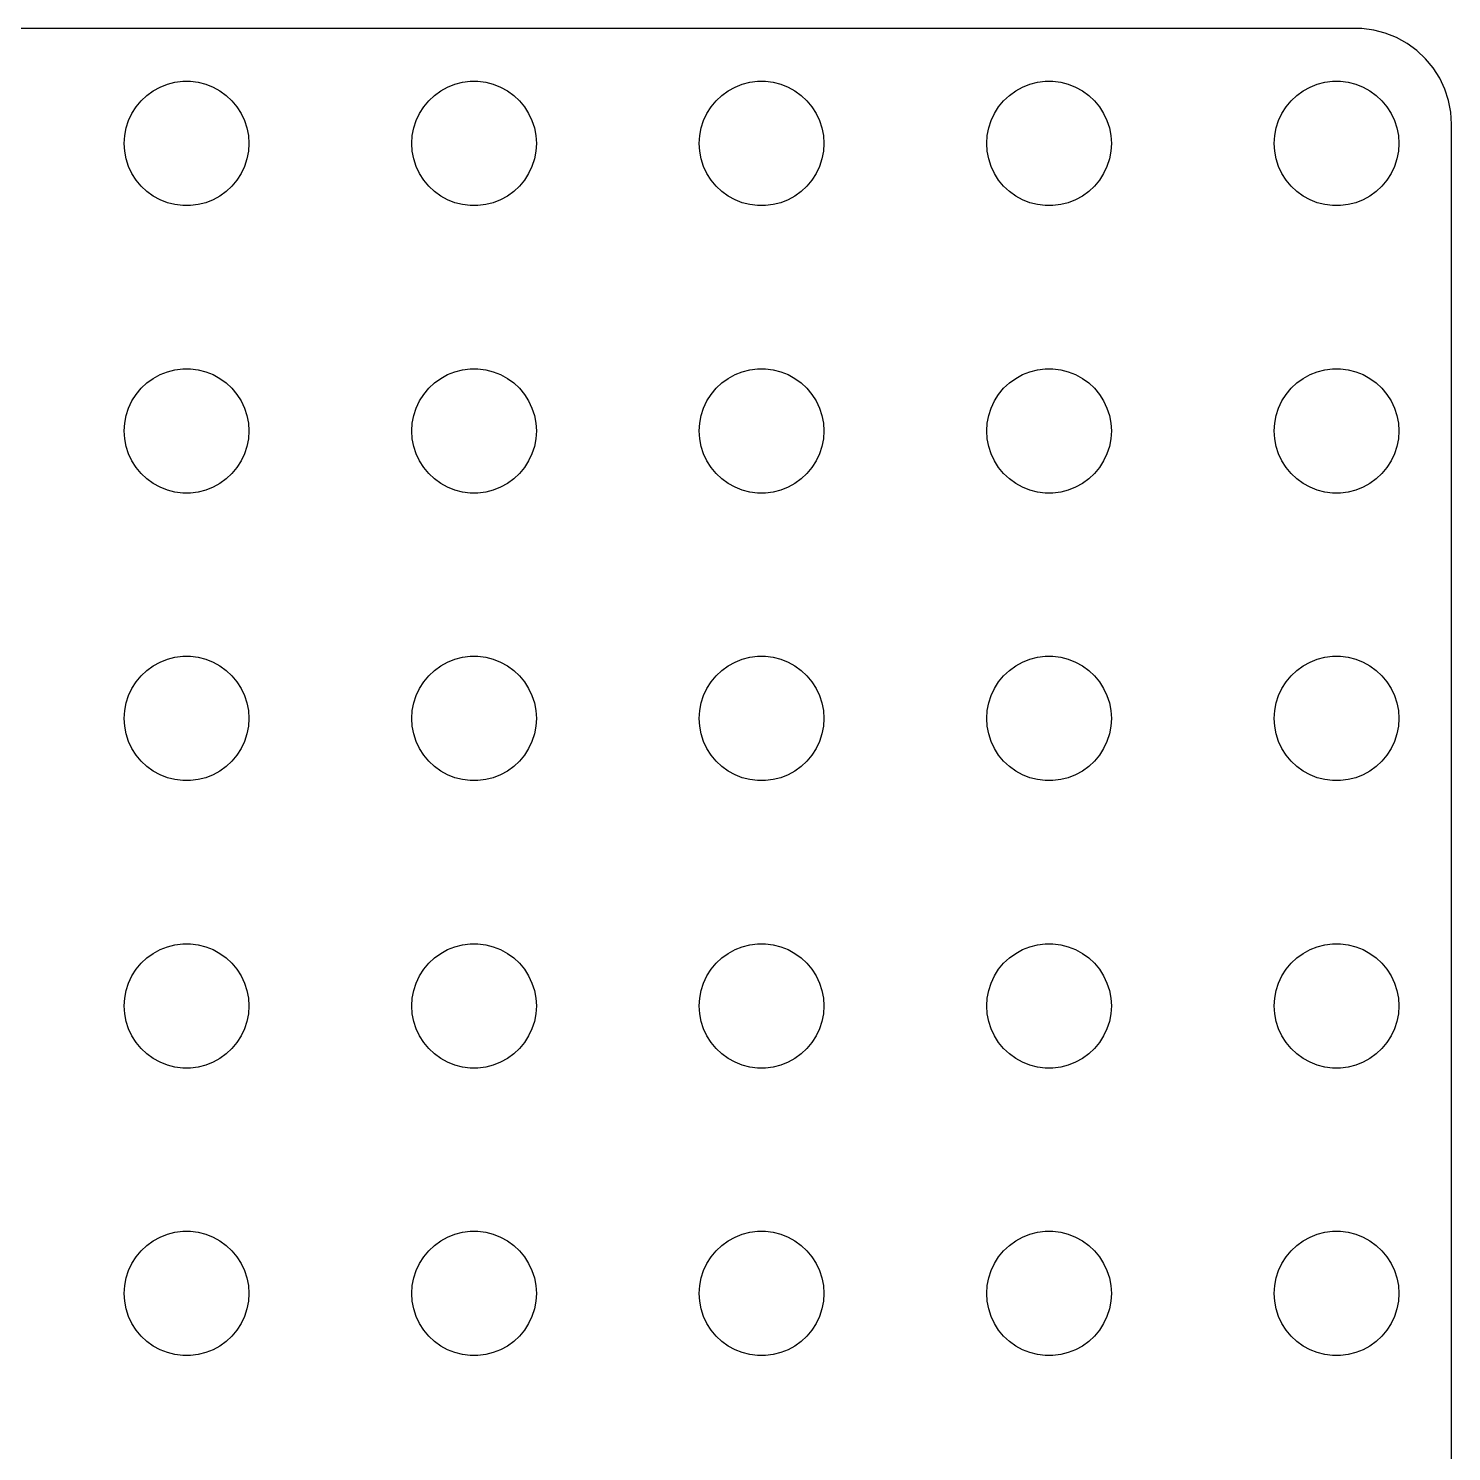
# Model space of a CAD drawing. Header units: metres. Extents: x 9 to 306, y 9 to 306.
# Drawn here: x 231.8 to 306, y 231.8 to 306 of the extents above; entities that cross this region are included whole.
import ezdxf

# ---------------------------------------------------------------- set-up
doc = ezdxf.new("R2010")
doc.units = ezdxf.units.M

msp = doc.modelspace()

# ---------------------------------------------------------------- linework, layer by layer
for p, q in [((301, 306), (14, 306)), ((301, 305.99), (301, 306)), ((301.314, 305.99), (301, 305.99)), ((301.937, 305.911), (301.314, 305.99)), ((302.545, 305.755), (301.937, 305.911)), ((303.129, 305.524), (302.545, 305.755)), ((303.679, 305.222), (303.129, 305.524)), ((304.187, 304.853), (303.679, 305.222)), ((304.645, 304.423), (304.187, 304.853)), ((305.045, 303.939), (304.645, 304.423)), ((305.382, 303.409), (305.045, 303.939)), ((238.259, 302.744), (238.616, 302.941)), ((238.616, 302.941), (238.996, 303.091)), ((238.996, 303.091), (239.391, 303.192)), ((239.391, 303.192), (239.796, 303.244)), ((239.796, 303.244), (240.204, 303.244)), ((240.204, 303.244), (240.609, 303.192)), ((240.609, 303.192), (241.004, 303.091)), ((241.004, 303.091), (241.384, 302.941)), ((241.384, 302.941), (241.741, 302.744)), ((253.259, 302.744), (253.616, 302.941)), ((253.616, 302.941), (253.996, 303.091)), ((253.996, 303.091), (254.391, 303.192)), ((254.391, 303.192), (254.796, 303.244)), ((254.796, 303.244), (255.204, 303.244)), ((255.204, 303.244), (255.609, 303.192)), ((255.609, 303.192), (256.004, 303.091)), ((256.004, 303.091), (256.384, 302.941)), ((256.384, 302.941), (256.741, 302.744)), ((268.259, 302.744), (268.616, 302.941)), ((268.616, 302.941), (268.996, 303.091)), ((268.996, 303.091), (269.391, 303.192)), ((269.391, 303.192), (269.796, 303.244)), ((269.796, 303.244), (270.204, 303.244)), ((270.204, 303.244), (270.609, 303.192)), ((270.609, 303.192), (271.004, 303.091)), ((271.004, 303.091), (271.384, 302.941)), ((271.384, 302.941), (271.741, 302.744)), ((283.259, 302.744), (283.616, 302.941)), ((283.616, 302.941), (283.996, 303.091)), ((283.996, 303.091), (284.391, 303.192)), ((284.391, 303.192), (284.796, 303.244)), ((284.796, 303.244), (285.204, 303.244)), ((285.204, 303.244), (285.609, 303.192)), ((285.609, 303.192), (286.004, 303.091)), ((286.004, 303.091), (286.384, 302.941)), ((286.384, 302.941), (286.741, 302.744)), ((298.259, 302.744), (298.616, 302.941)), ((298.616, 302.941), (298.996, 303.091)), ((298.996, 303.091), (299.391, 303.192)), ((299.391, 303.192), (299.796, 303.244)), ((299.796, 303.244), (300.204, 303.244)), ((300.204, 303.244), (300.609, 303.192)), ((300.609, 303.192), (301.004, 303.091)), ((301.004, 303.091), (301.384, 302.941)), ((301.384, 302.941), (301.741, 302.744)), ((305.649, 302.841), (305.382, 303.409)), ((237.371, 301.91), (237.631, 302.225)), ((237.631, 302.225), (237.928, 302.504)), ((237.928, 302.504), (238.259, 302.744)), ((241.741, 302.744), (242.072, 302.504)), ((242.072, 302.504), (242.369, 302.225)), ((242.369, 302.225), (242.629, 301.91)), ((252.371, 301.91), (252.631, 302.225)), ((252.631, 302.225), (252.928, 302.504)), ((252.928, 302.504), (253.259, 302.744)), ((256.741, 302.744), (257.072, 302.504)), ((257.072, 302.504), (257.369, 302.225)), ((257.369, 302.225), (257.629, 301.91)), ((267.371, 301.91), (267.631, 302.225)), ((267.631, 302.225), (267.928, 302.504)), ((267.928, 302.504), (268.259, 302.744)), ((271.741, 302.744), (272.072, 302.504)), ((272.072, 302.504), (272.369, 302.225)), ((272.369, 302.225), (272.629, 301.91)), ((282.371, 301.91), (282.631, 302.225)), ((282.631, 302.225), (282.928, 302.504)), ((282.928, 302.504), (283.259, 302.744)), ((286.741, 302.744), (287.072, 302.504)), ((287.072, 302.504), (287.369, 302.225)), ((287.369, 302.225), (287.629, 301.91)), ((297.371, 301.91), (297.631, 302.225)), ((297.631, 302.225), (297.928, 302.504)), ((297.928, 302.504), (298.259, 302.744)), ((301.741, 302.744), (302.072, 302.504)), ((302.072, 302.504), (302.369, 302.225)), ((302.369, 302.225), (302.629, 301.91)), ((305.843, 302.243), (305.649, 302.841)), ((305.961, 301.627), (305.843, 302.243)), ((236.978, 301.196), (237.152, 301.566)), ((237.152, 301.566), (237.371, 301.91)), ((242.629, 301.91), (242.848, 301.566)), ((242.848, 301.566), (243.022, 301.196)), ((251.978, 301.196), (252.152, 301.566)), ((252.152, 301.566), (252.371, 301.91)), ((257.629, 301.91), (257.848, 301.566)), ((257.848, 301.566), (258.022, 301.196)), ((266.978, 301.196), (267.152, 301.566)), ((267.152, 301.566), (267.371, 301.91)), ((272.629, 301.91), (272.848, 301.566)), ((272.848, 301.566), (273.022, 301.196)), ((281.978, 301.196), (282.152, 301.566)), ((282.152, 301.566), (282.371, 301.91)), ((287.629, 301.91), (287.848, 301.566)), ((287.848, 301.566), (288.022, 301.196)), ((296.978, 301.196), (297.152, 301.566)), ((297.152, 301.566), (297.371, 301.91)), ((302.629, 301.91), (302.848, 301.566)), ((302.848, 301.566), (303.022, 301.196)), ((306, 301), (305.961, 301.627)), ((236.776, 300.407), (236.852, 300.808)), ((236.852, 300.808), (236.978, 301.196)), ((243.022, 301.196), (243.148, 300.808)), ((243.148, 300.808), (243.224, 300.407)), ((251.776, 300.407), (251.852, 300.808)), ((251.852, 300.808), (251.978, 301.196)), ((258.022, 301.196), (258.148, 300.808)), ((258.148, 300.808), (258.224, 300.407)), ((266.776, 300.407), (266.852, 300.808)), ((266.852, 300.808), (266.978, 301.196)), ((273.022, 301.196), (273.148, 300.808)), ((273.148, 300.808), (273.224, 300.407)), ((281.776, 300.407), (281.852, 300.808)), ((281.852, 300.808), (281.978, 301.196)), ((288.022, 301.196), (288.148, 300.808)), ((288.148, 300.808), (288.224, 300.407)), ((296.776, 300.407), (296.852, 300.808)), ((296.852, 300.808), (296.978, 301.196)), ((303.022, 301.196), (303.148, 300.808)), ((303.148, 300.808), (303.224, 300.407)), ((306, 14), (306, 301)), ((236.75, 300), (236.776, 300.407)), ((236.776, 299.593), (236.75, 300)), ((243.224, 300.407), (243.25, 300)), ((243.25, 300), (243.224, 299.593)), ((251.75, 300), (251.776, 300.407)), ((251.776, 299.593), (251.75, 300)), ((258.224, 300.407), (258.25, 300)), ((258.25, 300), (258.224, 299.593)), ((266.75, 300), (266.776, 300.407)), ((266.776, 299.593), (266.75, 300)), ((273.224, 300.407), (273.25, 300)), ((273.25, 300), (273.224, 299.593)), ((281.75, 300), (281.776, 300.407)), ((281.776, 299.593), (281.75, 300)), ((288.224, 300.407), (288.25, 300)), ((288.25, 300), (288.224, 299.593)), ((296.75, 300), (296.776, 300.407)), ((296.776, 299.593), (296.75, 300)), ((303.224, 300.407), (303.25, 300)), ((303.25, 300), (303.224, 299.593)), ((236.852, 299.192), (236.776, 299.593)), ((243.224, 299.593), (243.148, 299.192)), ((251.852, 299.192), (251.776, 299.593)), ((258.224, 299.593), (258.148, 299.192)), ((266.852, 299.192), (266.776, 299.593)), ((273.224, 299.593), (273.148, 299.192)), ((281.852, 299.192), (281.776, 299.593)), ((288.224, 299.593), (288.148, 299.192)), ((296.852, 299.192), (296.776, 299.593)), ((303.224, 299.593), (303.148, 299.192)), ((236.978, 298.804), (236.852, 299.192)), ((237.152, 298.434), (236.978, 298.804)), ((243.022, 298.804), (242.848, 298.434)), ((243.148, 299.192), (243.022, 298.804)), ((251.978, 298.804), (251.852, 299.192)), ((252.152, 298.434), (251.978, 298.804)), ((258.022, 298.804), (257.848, 298.434)), ((258.148, 299.192), (258.022, 298.804)), ((266.978, 298.804), (266.852, 299.192)), ((267.152, 298.434), (266.978, 298.804)), ((273.022, 298.804), (272.848, 298.434)), ((273.148, 299.192), (273.022, 298.804)), ((281.978, 298.804), (281.852, 299.192)), ((282.152, 298.434), (281.978, 298.804)), ((288.022, 298.804), (287.848, 298.434)), ((288.148, 299.192), (288.022, 298.804)), ((296.978, 298.804), (296.852, 299.192)), ((297.152, 298.434), (296.978, 298.804)), ((303.022, 298.804), (302.848, 298.434)), ((303.148, 299.192), (303.022, 298.804)), ((237.371, 298.09), (237.152, 298.434)), ((237.631, 297.775), (237.371, 298.09)), ((237.928, 297.496), (237.631, 297.775)), ((242.369, 297.775), (242.072, 297.496)), ((242.629, 298.09), (242.369, 297.775)), ((242.848, 298.434), (242.629, 298.09)), ((252.371, 298.09), (252.152, 298.434)), ((252.631, 297.775), (252.371, 298.09)), ((252.928, 297.496), (252.631, 297.775)), ((257.369, 297.775), (257.072, 297.496)), ((257.629, 298.09), (257.369, 297.775)), ((257.848, 298.434), (257.629, 298.09)), ((267.371, 298.09), (267.152, 298.434)), ((267.631, 297.775), (267.371, 298.09)), ((267.928, 297.496), (267.631, 297.775)), ((272.369, 297.775), (272.072, 297.496)), ((272.629, 298.09), (272.369, 297.775)), ((272.848, 298.434), (272.629, 298.09)), ((282.371, 298.09), (282.152, 298.434)), ((282.631, 297.775), (282.371, 298.09)), ((282.928, 297.496), (282.631, 297.775)), ((287.369, 297.775), (287.072, 297.496)), ((287.629, 298.09), (287.369, 297.775)), ((287.848, 298.434), (287.629, 298.09)), ((297.371, 298.09), (297.152, 298.434)), ((297.631, 297.775), (297.371, 298.09)), ((297.928, 297.496), (297.631, 297.775)), ((302.369, 297.775), (302.072, 297.496)), ((302.629, 298.09), (302.369, 297.775)), ((302.848, 298.434), (302.629, 298.09)), ((238.259, 297.256), (237.928, 297.496)), ((238.616, 297.059), (238.259, 297.256)), ((238.996, 296.909), (238.616, 297.059)), ((241.384, 297.059), (241.004, 296.909)), ((241.741, 297.256), (241.384, 297.059)), ((242.072, 297.496), (241.741, 297.256)), ((253.259, 297.256), (252.928, 297.496)), ((253.616, 297.059), (253.259, 297.256)), ((253.996, 296.909), (253.616, 297.059)), ((256.384, 297.059), (256.004, 296.909)), ((256.741, 297.256), (256.384, 297.059)), ((257.072, 297.496), (256.741, 297.256)), ((268.259, 297.256), (267.928, 297.496)), ((268.616, 297.059), (268.259, 297.256)), ((268.996, 296.909), (268.616, 297.059)), ((271.384, 297.059), (271.004, 296.909)), ((271.741, 297.256), (271.384, 297.059)), ((272.072, 297.496), (271.741, 297.256)), ((283.259, 297.256), (282.928, 297.496)), ((283.616, 297.059), (283.259, 297.256)), ((283.996, 296.909), (283.616, 297.059)), ((286.384, 297.059), (286.004, 296.909)), ((286.741, 297.256), (286.384, 297.059)), ((287.072, 297.496), (286.741, 297.256)), ((298.259, 297.256), (297.928, 297.496)), ((298.616, 297.059), (298.259, 297.256)), ((298.996, 296.909), (298.616, 297.059)), ((301.384, 297.059), (301.004, 296.909)), ((301.741, 297.256), (301.384, 297.059)), ((302.072, 297.496), (301.741, 297.256)), ((239.391, 296.808), (238.996, 296.909)), ((239.796, 296.756), (239.391, 296.808)), ((240.204, 296.756), (239.796, 296.756)), ((240.609, 296.808), (240.204, 296.756)), ((241.004, 296.909), (240.609, 296.808)), ((254.391, 296.808), (253.996, 296.909)), ((254.796, 296.756), (254.391, 296.808)), ((255.204, 296.756), (254.796, 296.756)), ((255.609, 296.808), (255.204, 296.756)), ((256.004, 296.909), (255.609, 296.808)), ((269.391, 296.808), (268.996, 296.909)), ((269.796, 296.756), (269.391, 296.808)), ((270.204, 296.756), (269.796, 296.756)), ((270.609, 296.808), (270.204, 296.756)), ((271.004, 296.909), (270.609, 296.808)), ((284.391, 296.808), (283.996, 296.909)), ((284.796, 296.756), (284.391, 296.808)), ((285.204, 296.756), (284.796, 296.756)), ((285.609, 296.808), (285.204, 296.756)), ((286.004, 296.909), (285.609, 296.808)), ((299.391, 296.808), (298.996, 296.909)), ((299.796, 296.756), (299.391, 296.808)), ((300.204, 296.756), (299.796, 296.756)), ((300.609, 296.808), (300.204, 296.756)), ((301.004, 296.909), (300.609, 296.808)), ((238.616, 287.941), (238.996, 288.091)), ((238.996, 288.091), (239.391, 288.192)), ((239.391, 288.192), (239.796, 288.244)), ((239.796, 288.244), (240.204, 288.244)), ((240.204, 288.244), (240.609, 288.192)), ((240.609, 288.192), (241.004, 288.091)), ((241.004, 288.091), (241.384, 287.941)), ((253.616, 287.941), (253.996, 288.091)), ((253.996, 288.091), (254.391, 288.192)), ((254.391, 288.192), (254.796, 288.244)), ((254.796, 288.244), (255.204, 288.244)), ((255.204, 288.244), (255.609, 288.192)), ((255.609, 288.192), (256.004, 288.091)), ((256.004, 288.091), (256.384, 287.941)), ((268.616, 287.941), (268.996, 288.091)), ((268.996, 288.091), (269.391, 288.192)), ((269.391, 288.192), (269.796, 288.244)), ((269.796, 288.244), (270.204, 288.244)), ((270.204, 288.244), (270.609, 288.192)), ((270.609, 288.192), (271.004, 288.091)), ((271.004, 288.091), (271.384, 287.941)), ((283.616, 287.941), (283.996, 288.091)), ((283.996, 288.091), (284.391, 288.192)), ((284.391, 288.192), (284.796, 288.244)), ((284.796, 288.244), (285.204, 288.244)), ((285.204, 288.244), (285.609, 288.192)), ((285.609, 288.192), (286.004, 288.091)), ((286.004, 288.091), (286.384, 287.941)), ((298.616, 287.941), (298.996, 288.091)), ((298.996, 288.091), (299.391, 288.192)), ((299.391, 288.192), (299.796, 288.244)), ((299.796, 288.244), (300.204, 288.244)), ((300.204, 288.244), (300.609, 288.192)), ((300.609, 288.192), (301.004, 288.091)), ((301.004, 288.091), (301.384, 287.941)), ((237.631, 287.225), (237.928, 287.504)), ((237.928, 287.504), (238.259, 287.744)), ((238.259, 287.744), (238.616, 287.941)), ((241.384, 287.941), (241.741, 287.744)), ((241.741, 287.744), (242.072, 287.504)), ((242.072, 287.504), (242.369, 287.225)), ((252.631, 287.225), (252.928, 287.504)), ((252.928, 287.504), (253.259, 287.744)), ((253.259, 287.744), (253.616, 287.941)), ((256.384, 287.941), (256.741, 287.744)), ((256.741, 287.744), (257.072, 287.504)), ((257.072, 287.504), (257.369, 287.225)), ((267.631, 287.225), (267.928, 287.504)), ((267.928, 287.504), (268.259, 287.744)), ((268.259, 287.744), (268.616, 287.941)), ((271.384, 287.941), (271.741, 287.744)), ((271.741, 287.744), (272.072, 287.504)), ((272.072, 287.504), (272.369, 287.225)), ((282.631, 287.225), (282.928, 287.504)), ((282.928, 287.504), (283.259, 287.744)), ((283.259, 287.744), (283.616, 287.941)), ((286.384, 287.941), (286.741, 287.744)), ((286.741, 287.744), (287.072, 287.504)), ((287.072, 287.504), (287.369, 287.225)), ((297.631, 287.225), (297.928, 287.504)), ((297.928, 287.504), (298.259, 287.744)), ((298.259, 287.744), (298.616, 287.941)), ((301.384, 287.941), (301.741, 287.744)), ((301.741, 287.744), (302.072, 287.504)), ((302.072, 287.504), (302.369, 287.225)), ((237.152, 286.566), (237.371, 286.91)), ((237.371, 286.91), (237.631, 287.225)), ((242.369, 287.225), (242.629, 286.91)), ((242.629, 286.91), (242.848, 286.566)), ((252.152, 286.566), (252.371, 286.91)), ((252.371, 286.91), (252.631, 287.225)), ((257.369, 287.225), (257.629, 286.91)), ((257.629, 286.91), (257.848, 286.566)), ((267.152, 286.566), (267.371, 286.91)), ((267.371, 286.91), (267.631, 287.225)), ((272.369, 287.225), (272.629, 286.91)), ((272.629, 286.91), (272.848, 286.566)), ((282.152, 286.566), (282.371, 286.91)), ((282.371, 286.91), (282.631, 287.225)), ((287.369, 287.225), (287.629, 286.91)), ((287.629, 286.91), (287.848, 286.566)), ((297.152, 286.566), (297.371, 286.91)), ((297.371, 286.91), (297.631, 287.225)), ((302.369, 287.225), (302.629, 286.91)), ((302.629, 286.91), (302.848, 286.566)), ((236.852, 285.808), (236.978, 286.196)), ((236.978, 286.196), (237.152, 286.566)), ((242.848, 286.566), (243.022, 286.196)), ((243.022, 286.196), (243.148, 285.808)), ((251.852, 285.808), (251.978, 286.196)), ((251.978, 286.196), (252.152, 286.566)), ((257.848, 286.566), (258.022, 286.196)), ((258.022, 286.196), (258.148, 285.808)), ((266.852, 285.808), (266.978, 286.196)), ((266.978, 286.196), (267.152, 286.566)), ((272.848, 286.566), (273.022, 286.196)), ((273.022, 286.196), (273.148, 285.808)), ((281.852, 285.808), (281.978, 286.196)), ((281.978, 286.196), (282.152, 286.566)), ((287.848, 286.566), (288.022, 286.196)), ((288.022, 286.196), (288.148, 285.808)), ((296.852, 285.808), (296.978, 286.196)), ((296.978, 286.196), (297.152, 286.566)), ((302.848, 286.566), (303.022, 286.196)), ((303.022, 286.196), (303.148, 285.808)), ((236.75, 285), (236.776, 285.407)), ((236.776, 285.407), (236.852, 285.808)), ((243.148, 285.808), (243.224, 285.407)), ((243.224, 285.407), (243.25, 285)), ((251.75, 285), (251.776, 285.407)), ((251.776, 285.407), (251.852, 285.808)), ((258.148, 285.808), (258.224, 285.407)), ((258.224, 285.407), (258.25, 285)), ((266.75, 285), (266.776, 285.407)), ((266.776, 285.407), (266.852, 285.808)), ((273.148, 285.808), (273.224, 285.407)), ((273.224, 285.407), (273.25, 285)), ((281.75, 285), (281.776, 285.407)), ((281.776, 285.407), (281.852, 285.808)), ((288.148, 285.808), (288.224, 285.407)), ((288.224, 285.407), (288.25, 285)), ((296.75, 285), (296.776, 285.407)), ((296.776, 285.407), (296.852, 285.808)), ((303.148, 285.808), (303.224, 285.407)), ((303.224, 285.407), (303.25, 285)), ((236.776, 284.593), (236.75, 285)), ((236.852, 284.192), (236.776, 284.593)), ((243.224, 284.593), (243.148, 284.192)), ((243.25, 285), (243.224, 284.593)), ((251.776, 284.593), (251.75, 285)), ((251.852, 284.192), (251.776, 284.593)), ((258.224, 284.593), (258.148, 284.192)), ((258.25, 285), (258.224, 284.593)), ((266.776, 284.593), (266.75, 285)), ((266.852, 284.192), (266.776, 284.593)), ((273.224, 284.593), (273.148, 284.192)), ((273.25, 285), (273.224, 284.593)), ((281.776, 284.593), (281.75, 285)), ((281.852, 284.192), (281.776, 284.593)), ((288.224, 284.593), (288.148, 284.192)), ((288.25, 285), (288.224, 284.593)), ((296.776, 284.593), (296.75, 285)), ((296.852, 284.192), (296.776, 284.593)), ((303.224, 284.593), (303.148, 284.192)), ((303.25, 285), (303.224, 284.593)), ((236.978, 283.804), (236.852, 284.192)), ((237.152, 283.434), (236.978, 283.804)), ((243.022, 283.804), (242.848, 283.434)), ((243.148, 284.192), (243.022, 283.804)), ((251.978, 283.804), (251.852, 284.192)), ((252.152, 283.434), (251.978, 283.804)), ((258.022, 283.804), (257.848, 283.434)), ((258.148, 284.192), (258.022, 283.804)), ((266.978, 283.804), (266.852, 284.192)), ((267.152, 283.434), (266.978, 283.804)), ((273.022, 283.804), (272.848, 283.434)), ((273.148, 284.192), (273.022, 283.804)), ((281.978, 283.804), (281.852, 284.192)), ((282.152, 283.434), (281.978, 283.804)), ((288.022, 283.804), (287.848, 283.434)), ((288.148, 284.192), (288.022, 283.804)), ((296.978, 283.804), (296.852, 284.192)), ((297.152, 283.434), (296.978, 283.804)), ((303.022, 283.804), (302.848, 283.434)), ((303.148, 284.192), (303.022, 283.804)), ((237.371, 283.09), (237.152, 283.434)), ((237.631, 282.775), (237.371, 283.09)), ((242.629, 283.09), (242.369, 282.775)), ((242.848, 283.434), (242.629, 283.09)), ((252.371, 283.09), (252.152, 283.434)), ((252.631, 282.775), (252.371, 283.09)), ((257.629, 283.09), (257.369, 282.775)), ((257.848, 283.434), (257.629, 283.09)), ((267.371, 283.09), (267.152, 283.434)), ((267.631, 282.775), (267.371, 283.09)), ((272.629, 283.09), (272.369, 282.775)), ((272.848, 283.434), (272.629, 283.09)), ((282.371, 283.09), (282.152, 283.434)), ((282.631, 282.775), (282.371, 283.09)), ((287.629, 283.09), (287.369, 282.775)), ((287.848, 283.434), (287.629, 283.09)), ((297.371, 283.09), (297.152, 283.434)), ((297.631, 282.775), (297.371, 283.09)), ((302.629, 283.09), (302.369, 282.775)), ((302.848, 283.434), (302.629, 283.09)), ((237.928, 282.496), (237.631, 282.775)), ((238.259, 282.256), (237.928, 282.496)), ((238.616, 282.059), (238.259, 282.256)), ((241.741, 282.256), (241.384, 282.059)), ((242.072, 282.496), (241.741, 282.256)), ((242.369, 282.775), (242.072, 282.496)), ((252.928, 282.496), (252.631, 282.775)), ((253.259, 282.256), (252.928, 282.496)), ((253.616, 282.059), (253.259, 282.256)), ((256.741, 282.256), (256.384, 282.059)), ((257.072, 282.496), (256.741, 282.256)), ((257.369, 282.775), (257.072, 282.496)), ((267.928, 282.496), (267.631, 282.775)), ((268.259, 282.256), (267.928, 282.496)), ((268.616, 282.059), (268.259, 282.256)), ((271.741, 282.256), (271.384, 282.059)), ((272.072, 282.496), (271.741, 282.256)), ((272.369, 282.775), (272.072, 282.496)), ((282.928, 282.496), (282.631, 282.775)), ((283.259, 282.256), (282.928, 282.496)), ((283.616, 282.059), (283.259, 282.256)), ((286.741, 282.256), (286.384, 282.059)), ((287.072, 282.496), (286.741, 282.256)), ((287.369, 282.775), (287.072, 282.496)), ((297.928, 282.496), (297.631, 282.775)), ((298.259, 282.256), (297.928, 282.496)), ((298.616, 282.059), (298.259, 282.256)), ((301.741, 282.256), (301.384, 282.059)), ((302.072, 282.496), (301.741, 282.256)), ((302.369, 282.775), (302.072, 282.496)), ((238.996, 281.909), (238.616, 282.059)), ((239.391, 281.808), (238.996, 281.909)), ((239.796, 281.756), (239.391, 281.808)), ((240.204, 281.756), (239.796, 281.756)), ((240.609, 281.808), (240.204, 281.756)), ((241.004, 281.909), (240.609, 281.808)), ((241.384, 282.059), (241.004, 281.909)), ((253.996, 281.909), (253.616, 282.059)), ((254.391, 281.808), (253.996, 281.909)), ((254.796, 281.756), (254.391, 281.808)), ((255.204, 281.756), (254.796, 281.756)), ((255.609, 281.808), (255.204, 281.756)), ((256.004, 281.909), (255.609, 281.808)), ((256.384, 282.059), (256.004, 281.909)), ((268.996, 281.909), (268.616, 282.059)), ((269.391, 281.808), (268.996, 281.909)), ((269.796, 281.756), (269.391, 281.808)), ((270.204, 281.756), (269.796, 281.756)), ((270.609, 281.808), (270.204, 281.756)), ((271.004, 281.909), (270.609, 281.808)), ((271.384, 282.059), (271.004, 281.909)), ((283.996, 281.909), (283.616, 282.059)), ((284.391, 281.808), (283.996, 281.909)), ((284.796, 281.756), (284.391, 281.808)), ((285.204, 281.756), (284.796, 281.756)), ((285.609, 281.808), (285.204, 281.756)), ((286.004, 281.909), (285.609, 281.808)), ((286.384, 282.059), (286.004, 281.909)), ((298.996, 281.909), (298.616, 282.059)), ((299.391, 281.808), (298.996, 281.909)), ((299.796, 281.756), (299.391, 281.808)), ((300.204, 281.756), (299.796, 281.756)), ((300.609, 281.808), (300.204, 281.756)), ((301.004, 281.909), (300.609, 281.808)), ((301.384, 282.059), (301.004, 281.909)), ((239.391, 273.192), (239.796, 273.244)), ((239.796, 273.244), (240.204, 273.244)), ((240.204, 273.244), (240.609, 273.192)), ((254.391, 273.192), (254.796, 273.244)), ((254.796, 273.244), (255.204, 273.244)), ((255.204, 273.244), (255.609, 273.192)), ((269.391, 273.192), (269.796, 273.244)), ((269.796, 273.244), (270.204, 273.244)), ((270.204, 273.244), (270.609, 273.192)), ((284.391, 273.192), (284.796, 273.244)), ((284.796, 273.244), (285.204, 273.244)), ((285.204, 273.244), (285.609, 273.192)), ((299.391, 273.192), (299.796, 273.244)), ((299.796, 273.244), (300.204, 273.244)), ((300.204, 273.244), (300.609, 273.192)), ((237.631, 272.225), (237.928, 272.504)), ((237.928, 272.504), (238.259, 272.744)), ((238.259, 272.744), (238.616, 272.941)), ((238.616, 272.941), (238.996, 273.091)), ((238.996, 273.091), (239.391, 273.192)), ((240.609, 273.192), (241.004, 273.091)), ((241.004, 273.091), (241.384, 272.941)), ((241.384, 272.941), (241.741, 272.744)), ((241.741, 272.744), (242.072, 272.504)), ((242.072, 272.504), (242.369, 272.225)), ((252.631, 272.225), (252.928, 272.504)), ((252.928, 272.504), (253.259, 272.744)), ((253.259, 272.744), (253.616, 272.941)), ((253.616, 272.941), (253.996, 273.091)), ((253.996, 273.091), (254.391, 273.192)), ((255.609, 273.192), (256.004, 273.091)), ((256.004, 273.091), (256.384, 272.941)), ((256.384, 272.941), (256.741, 272.744)), ((256.741, 272.744), (257.072, 272.504)), ((257.072, 272.504), (257.369, 272.225)), ((267.631, 272.225), (267.928, 272.504)), ((267.928, 272.504), (268.259, 272.744)), ((268.259, 272.744), (268.616, 272.941)), ((268.616, 272.941), (268.996, 273.091)), ((268.996, 273.091), (269.391, 273.192)), ((270.609, 273.192), (271.004, 273.091)), ((271.004, 273.091), (271.384, 272.941)), ((271.384, 272.941), (271.741, 272.744)), ((271.741, 272.744), (272.072, 272.504)), ((272.072, 272.504), (272.369, 272.225)), ((282.631, 272.225), (282.928, 272.504)), ((282.928, 272.504), (283.259, 272.744)), ((283.259, 272.744), (283.616, 272.941)), ((283.616, 272.941), (283.996, 273.091)), ((283.996, 273.091), (284.391, 273.192)), ((285.609, 273.192), (286.004, 273.091)), ((286.004, 273.091), (286.384, 272.941)), ((286.384, 272.941), (286.741, 272.744)), ((286.741, 272.744), (287.072, 272.504)), ((287.072, 272.504), (287.369, 272.225)), ((297.631, 272.225), (297.928, 272.504)), ((297.928, 272.504), (298.259, 272.744)), ((298.259, 272.744), (298.616, 272.941)), ((298.616, 272.941), (298.996, 273.091)), ((298.996, 273.091), (299.391, 273.192)), ((300.609, 273.192), (301.004, 273.091)), ((301.004, 273.091), (301.384, 272.941)), ((301.384, 272.941), (301.741, 272.744)), ((301.741, 272.744), (302.072, 272.504)), ((302.072, 272.504), (302.369, 272.225)), ((237.152, 271.566), (237.371, 271.91)), ((237.371, 271.91), (237.631, 272.225)), ((242.369, 272.225), (242.629, 271.91)), ((242.629, 271.91), (242.848, 271.566)), ((252.152, 271.566), (252.371, 271.91)), ((252.371, 271.91), (252.631, 272.225)), ((257.369, 272.225), (257.629, 271.91)), ((257.629, 271.91), (257.848, 271.566)), ((267.152, 271.566), (267.371, 271.91)), ((267.371, 271.91), (267.631, 272.225)), ((272.369, 272.225), (272.629, 271.91)), ((272.629, 271.91), (272.848, 271.566)), ((282.152, 271.566), (282.371, 271.91)), ((282.371, 271.91), (282.631, 272.225)), ((287.369, 272.225), (287.629, 271.91)), ((287.629, 271.91), (287.848, 271.566)), ((297.152, 271.566), (297.371, 271.91)), ((297.371, 271.91), (297.631, 272.225)), ((302.369, 272.225), (302.629, 271.91)), ((302.629, 271.91), (302.848, 271.566)), ((236.852, 270.808), (236.978, 271.196)), ((236.978, 271.196), (237.152, 271.566)), ((242.848, 271.566), (243.022, 271.196)), ((243.022, 271.196), (243.148, 270.808)), ((251.852, 270.808), (251.978, 271.196)), ((251.978, 271.196), (252.152, 271.566)), ((257.848, 271.566), (258.022, 271.196)), ((258.022, 271.196), (258.148, 270.808)), ((266.852, 270.808), (266.978, 271.196)), ((266.978, 271.196), (267.152, 271.566)), ((272.848, 271.566), (273.022, 271.196)), ((273.022, 271.196), (273.148, 270.808)), ((281.852, 270.808), (281.978, 271.196)), ((281.978, 271.196), (282.152, 271.566)), ((287.848, 271.566), (288.022, 271.196)), ((288.022, 271.196), (288.148, 270.808)), ((296.852, 270.808), (296.978, 271.196)), ((296.978, 271.196), (297.152, 271.566)), ((302.848, 271.566), (303.022, 271.196)), ((303.022, 271.196), (303.148, 270.808)), ((236.75, 270), (236.776, 270.407)), ((236.776, 270.407), (236.852, 270.808)), ((243.148, 270.808), (243.224, 270.407)), ((243.224, 270.407), (243.25, 270)), ((251.75, 270), (251.776, 270.407)), ((251.776, 270.407), (251.852, 270.808)), ((258.148, 270.808), (258.224, 270.407)), ((258.224, 270.407), (258.25, 270)), ((266.75, 270), (266.776, 270.407)), ((266.776, 270.407), (266.852, 270.808)), ((273.148, 270.808), (273.224, 270.407)), ((273.224, 270.407), (273.25, 270)), ((281.75, 270), (281.776, 270.407)), ((281.776, 270.407), (281.852, 270.808)), ((288.148, 270.808), (288.224, 270.407)), ((288.224, 270.407), (288.25, 270)), ((296.75, 270), (296.776, 270.407)), ((296.776, 270.407), (296.852, 270.808)), ((303.148, 270.808), (303.224, 270.407)), ((303.224, 270.407), (303.25, 270)), ((236.776, 269.593), (236.75, 270)), ((236.852, 269.192), (236.776, 269.593)), ((243.224, 269.593), (243.148, 269.192)), ((243.25, 270), (243.224, 269.593)), ((251.776, 269.593), (251.75, 270)), ((251.852, 269.192), (251.776, 269.593)), ((258.224, 269.593), (258.148, 269.192)), ((258.25, 270), (258.224, 269.593)), ((266.776, 269.593), (266.75, 270)), ((266.852, 269.192), (266.776, 269.593)), ((273.224, 269.593), (273.148, 269.192)), ((273.25, 270), (273.224, 269.593)), ((281.776, 269.593), (281.75, 270)), ((281.852, 269.192), (281.776, 269.593)), ((288.224, 269.593), (288.148, 269.192)), ((288.25, 270), (288.224, 269.593)), ((296.776, 269.593), (296.75, 270)), ((296.852, 269.192), (296.776, 269.593)), ((303.224, 269.593), (303.148, 269.192)), ((303.25, 270), (303.224, 269.593)), ((236.978, 268.804), (236.852, 269.192)), ((237.152, 268.434), (236.978, 268.804)), ((243.022, 268.804), (242.848, 268.434)), ((243.148, 269.192), (243.022, 268.804)), ((251.978, 268.804), (251.852, 269.192)), ((252.152, 268.434), (251.978, 268.804)), ((258.022, 268.804), (257.848, 268.434)), ((258.148, 269.192), (258.022, 268.804)), ((266.978, 268.804), (266.852, 269.192)), ((267.152, 268.434), (266.978, 268.804)), ((273.022, 268.804), (272.848, 268.434)), ((273.148, 269.192), (273.022, 268.804)), ((281.978, 268.804), (281.852, 269.192)), ((282.152, 268.434), (281.978, 268.804)), ((288.022, 268.804), (287.848, 268.434)), ((288.148, 269.192), (288.022, 268.804)), ((296.978, 268.804), (296.852, 269.192)), ((297.152, 268.434), (296.978, 268.804)), ((303.022, 268.804), (302.848, 268.434)), ((303.148, 269.192), (303.022, 268.804)), ((237.371, 268.09), (237.152, 268.434)), ((237.631, 267.775), (237.371, 268.09)), ((242.629, 268.09), (242.369, 267.775)), ((242.848, 268.434), (242.629, 268.09)), ((252.371, 268.09), (252.152, 268.434)), ((252.631, 267.775), (252.371, 268.09)), ((257.629, 268.09), (257.369, 267.775)), ((257.848, 268.434), (257.629, 268.09)), ((267.371, 268.09), (267.152, 268.434)), ((267.631, 267.775), (267.371, 268.09)), ((272.629, 268.09), (272.369, 267.775)), ((272.848, 268.434), (272.629, 268.09)), ((282.371, 268.09), (282.152, 268.434)), ((282.631, 267.775), (282.371, 268.09)), ((287.629, 268.09), (287.369, 267.775)), ((287.848, 268.434), (287.629, 268.09)), ((297.371, 268.09), (297.152, 268.434)), ((297.631, 267.775), (297.371, 268.09)), ((302.629, 268.09), (302.369, 267.775)), ((302.848, 268.434), (302.629, 268.09)), ((237.928, 267.496), (237.631, 267.775)), ((238.259, 267.256), (237.928, 267.496)), ((242.072, 267.496), (241.741, 267.256)), ((242.369, 267.775), (242.072, 267.496)), ((252.928, 267.496), (252.631, 267.775)), ((253.259, 267.256), (252.928, 267.496)), ((257.072, 267.496), (256.741, 267.256)), ((257.369, 267.775), (257.072, 267.496)), ((267.928, 267.496), (267.631, 267.775)), ((268.259, 267.256), (267.928, 267.496)), ((272.072, 267.496), (271.741, 267.256)), ((272.369, 267.775), (272.072, 267.496)), ((282.928, 267.496), (282.631, 267.775)), ((283.259, 267.256), (282.928, 267.496)), ((287.072, 267.496), (286.741, 267.256)), ((287.369, 267.775), (287.072, 267.496)), ((297.928, 267.496), (297.631, 267.775)), ((298.259, 267.256), (297.928, 267.496)), ((302.072, 267.496), (301.741, 267.256)), ((302.369, 267.775), (302.072, 267.496)), ((238.616, 267.059), (238.259, 267.256)), ((238.996, 266.909), (238.616, 267.059)), ((239.391, 266.808), (238.996, 266.909)), ((239.796, 266.756), (239.391, 266.808)), ((240.204, 266.756), (239.796, 266.756)), ((240.609, 266.808), (240.204, 266.756)), ((241.004, 266.909), (240.609, 266.808)), ((241.384, 267.059), (241.004, 266.909)), ((241.741, 267.256), (241.384, 267.059)), ((253.616, 267.059), (253.259, 267.256)), ((253.996, 266.909), (253.616, 267.059)), ((254.391, 266.808), (253.996, 266.909)), ((254.796, 266.756), (254.391, 266.808)), ((255.204, 266.756), (254.796, 266.756)), ((255.609, 266.808), (255.204, 266.756)), ((256.004, 266.909), (255.609, 266.808)), ((256.384, 267.059), (256.004, 266.909)), ((256.741, 267.256), (256.384, 267.059)), ((268.616, 267.059), (268.259, 267.256)), ((268.996, 266.909), (268.616, 267.059)), ((269.391, 266.808), (268.996, 266.909)), ((269.796, 266.756), (269.391, 266.808)), ((270.204, 266.756), (269.796, 266.756)), ((270.609, 266.808), (270.204, 266.756)), ((271.004, 266.909), (270.609, 266.808)), ((271.384, 267.059), (271.004, 266.909)), ((271.741, 267.256), (271.384, 267.059)), ((283.616, 267.059), (283.259, 267.256)), ((283.996, 266.909), (283.616, 267.059)), ((284.391, 266.808), (283.996, 266.909)), ((284.796, 266.756), (284.391, 266.808)), ((285.204, 266.756), (284.796, 266.756)), ((285.609, 266.808), (285.204, 266.756)), ((286.004, 266.909), (285.609, 266.808)), ((286.384, 267.059), (286.004, 266.909)), ((286.741, 267.256), (286.384, 267.059)), ((298.616, 267.059), (298.259, 267.256)), ((298.996, 266.909), (298.616, 267.059)), ((299.391, 266.808), (298.996, 266.909)), ((299.796, 266.756), (299.391, 266.808)), ((300.204, 266.756), (299.796, 266.756)), ((300.609, 266.808), (300.204, 266.756)), ((301.004, 266.909), (300.609, 266.808)), ((301.384, 267.059), (301.004, 266.909)), ((301.741, 267.256), (301.384, 267.059)), ((237.928, 257.504), (238.259, 257.744)), ((238.259, 257.744), (238.616, 257.941)), ((238.616, 257.941), (238.996, 258.091)), ((238.996, 258.091), (239.391, 258.192)), ((239.391, 258.192), (239.796, 258.244)), ((239.796, 258.244), (240.204, 258.244)), ((240.204, 258.244), (240.609, 258.192)), ((240.609, 258.192), (241.004, 258.091)), ((241.004, 258.091), (241.384, 257.941)), ((241.384, 257.941), (241.741, 257.744)), ((241.741, 257.744), (242.072, 257.504)), ((252.928, 257.504), (253.259, 257.744)), ((253.259, 257.744), (253.616, 257.941)), ((253.616, 257.941), (253.996, 258.091)), ((253.996, 258.091), (254.391, 258.192)), ((254.391, 258.192), (254.796, 258.244)), ((254.796, 258.244), (255.204, 258.244)), ((255.204, 258.244), (255.609, 258.192)), ((255.609, 258.192), (256.004, 258.091)), ((256.004, 258.091), (256.384, 257.941)), ((256.384, 257.941), (256.741, 257.744)), ((256.741, 257.744), (257.072, 257.504)), ((267.928, 257.504), (268.259, 257.744)), ((268.259, 257.744), (268.616, 257.941)), ((268.616, 257.941), (268.996, 258.091)), ((268.996, 258.091), (269.391, 258.192)), ((269.391, 258.192), (269.796, 258.244)), ((269.796, 258.244), (270.204, 258.244)), ((270.204, 258.244), (270.609, 258.192)), ((270.609, 258.192), (271.004, 258.091)), ((271.004, 258.091), (271.384, 257.941)), ((271.384, 257.941), (271.741, 257.744)), ((271.741, 257.744), (272.072, 257.504)), ((282.928, 257.504), (283.259, 257.744)), ((283.259, 257.744), (283.616, 257.941)), ((283.616, 257.941), (283.996, 258.091)), ((283.996, 258.091), (284.391, 258.192)), ((284.391, 258.192), (284.796, 258.244)), ((284.796, 258.244), (285.204, 258.244)), ((285.204, 258.244), (285.609, 258.192)), ((285.609, 258.192), (286.004, 258.091)), ((286.004, 258.091), (286.384, 257.941)), ((286.384, 257.941), (286.741, 257.744)), ((286.741, 257.744), (287.072, 257.504)), ((297.928, 257.504), (298.259, 257.744)), ((298.259, 257.744), (298.616, 257.941)), ((298.616, 257.941), (298.996, 258.091)), ((298.996, 258.091), (299.391, 258.192)), ((299.391, 258.192), (299.796, 258.244)), ((299.796, 258.244), (300.204, 258.244)), ((300.204, 258.244), (300.609, 258.192)), ((300.609, 258.192), (301.004, 258.091)), ((301.004, 258.091), (301.384, 257.941)), ((301.384, 257.941), (301.741, 257.744)), ((301.741, 257.744), (302.072, 257.504)), ((237.152, 256.566), (237.371, 256.91)), ((237.371, 256.91), (237.631, 257.225)), ((237.631, 257.225), (237.928, 257.504)), ((242.072, 257.504), (242.369, 257.225)), ((242.369, 257.225), (242.629, 256.91)), ((242.629, 256.91), (242.848, 256.566)), ((252.152, 256.566), (252.371, 256.91)), ((252.371, 256.91), (252.631, 257.225)), ((252.631, 257.225), (252.928, 257.504)), ((257.072, 257.504), (257.369, 257.225)), ((257.369, 257.225), (257.629, 256.91)), ((257.629, 256.91), (257.848, 256.566)), ((267.152, 256.566), (267.371, 256.91)), ((267.371, 256.91), (267.631, 257.225)), ((267.631, 257.225), (267.928, 257.504)), ((272.072, 257.504), (272.369, 257.225)), ((272.369, 257.225), (272.629, 256.91)), ((272.629, 256.91), (272.848, 256.566)), ((282.152, 256.566), (282.371, 256.91)), ((282.371, 256.91), (282.631, 257.225)), ((282.631, 257.225), (282.928, 257.504)), ((287.072, 257.504), (287.369, 257.225)), ((287.369, 257.225), (287.629, 256.91)), ((287.629, 256.91), (287.848, 256.566)), ((297.152, 256.566), (297.371, 256.91)), ((297.371, 256.91), (297.631, 257.225)), ((297.631, 257.225), (297.928, 257.504)), ((302.072, 257.504), (302.369, 257.225)), ((302.369, 257.225), (302.629, 256.91)), ((302.629, 256.91), (302.848, 256.566)), ((236.852, 255.808), (236.978, 256.196)), ((236.978, 256.196), (237.152, 256.566)), ((242.848, 256.566), (243.022, 256.196)), ((243.022, 256.196), (243.148, 255.808)), ((251.852, 255.808), (251.978, 256.196)), ((251.978, 256.196), (252.152, 256.566)), ((257.848, 256.566), (258.022, 256.196)), ((258.022, 256.196), (258.148, 255.808)), ((266.852, 255.808), (266.978, 256.196)), ((266.978, 256.196), (267.152, 256.566)), ((272.848, 256.566), (273.022, 256.196)), ((273.022, 256.196), (273.148, 255.808)), ((281.852, 255.808), (281.978, 256.196)), ((281.978, 256.196), (282.152, 256.566)), ((287.848, 256.566), (288.022, 256.196)), ((288.022, 256.196), (288.148, 255.808)), ((296.852, 255.808), (296.978, 256.196)), ((296.978, 256.196), (297.152, 256.566)), ((302.848, 256.566), (303.022, 256.196)), ((303.022, 256.196), (303.148, 255.808)), ((236.776, 255.407), (236.852, 255.808)), ((243.148, 255.808), (243.224, 255.407)), ((251.776, 255.407), (251.852, 255.808)), ((258.148, 255.808), (258.224, 255.407)), ((266.776, 255.407), (266.852, 255.808)), ((273.148, 255.808), (273.224, 255.407)), ((281.776, 255.407), (281.852, 255.808)), ((288.148, 255.808), (288.224, 255.407)), ((296.776, 255.407), (296.852, 255.808)), ((303.148, 255.808), (303.224, 255.407)), ((236.75, 255), (236.776, 255.407)), ((236.776, 254.593), (236.75, 255)), ((243.224, 255.407), (243.25, 255)), ((243.25, 255), (243.224, 254.593)), ((251.75, 255), (251.776, 255.407)), ((251.776, 254.593), (251.75, 255)), ((258.224, 255.407), (258.25, 255)), ((258.25, 255), (258.224, 254.593)), ((266.75, 255), (266.776, 255.407)), ((266.776, 254.593), (266.75, 255)), ((273.224, 255.407), (273.25, 255)), ((273.25, 255), (273.224, 254.593)), ((281.75, 255), (281.776, 255.407)), ((281.776, 254.593), (281.75, 255)), ((288.224, 255.407), (288.25, 255)), ((288.25, 255), (288.224, 254.593)), ((296.75, 255), (296.776, 255.407)), ((296.776, 254.593), (296.75, 255)), ((303.224, 255.407), (303.25, 255)), ((303.25, 255), (303.224, 254.593)), ((236.852, 254.192), (236.776, 254.593)), ((236.978, 253.804), (236.852, 254.192)), ((243.148, 254.192), (243.022, 253.804)), ((243.224, 254.593), (243.148, 254.192)), ((251.852, 254.192), (251.776, 254.593)), ((251.978, 253.804), (251.852, 254.192)), ((258.148, 254.192), (258.022, 253.804)), ((258.224, 254.593), (258.148, 254.192)), ((266.852, 254.192), (266.776, 254.593)), ((266.978, 253.804), (266.852, 254.192)), ((273.148, 254.192), (273.022, 253.804)), ((273.224, 254.593), (273.148, 254.192)), ((281.852, 254.192), (281.776, 254.593)), ((281.978, 253.804), (281.852, 254.192)), ((288.148, 254.192), (288.022, 253.804)), ((288.224, 254.593), (288.148, 254.192)), ((296.852, 254.192), (296.776, 254.593)), ((296.978, 253.804), (296.852, 254.192)), ((303.148, 254.192), (303.022, 253.804)), ((303.224, 254.593), (303.148, 254.192)), ((237.152, 253.434), (236.978, 253.804)), ((237.371, 253.09), (237.152, 253.434)), ((242.848, 253.434), (242.629, 253.09)), ((243.022, 253.804), (242.848, 253.434)), ((252.152, 253.434), (251.978, 253.804)), ((252.371, 253.09), (252.152, 253.434)), ((257.848, 253.434), (257.629, 253.09)), ((258.022, 253.804), (257.848, 253.434)), ((267.152, 253.434), (266.978, 253.804)), ((267.371, 253.09), (267.152, 253.434)), ((272.848, 253.434), (272.629, 253.09)), ((273.022, 253.804), (272.848, 253.434)), ((282.152, 253.434), (281.978, 253.804)), ((282.371, 253.09), (282.152, 253.434)), ((287.848, 253.434), (287.629, 253.09)), ((288.022, 253.804), (287.848, 253.434)), ((297.152, 253.434), (296.978, 253.804)), ((297.371, 253.09), (297.152, 253.434)), ((302.848, 253.434), (302.629, 253.09)), ((303.022, 253.804), (302.848, 253.434)), ((237.631, 252.775), (237.371, 253.09)), ((237.928, 252.496), (237.631, 252.775)), ((238.259, 252.256), (237.928, 252.496)), ((242.072, 252.496), (241.741, 252.256)), ((242.369, 252.775), (242.072, 252.496)), ((242.629, 253.09), (242.369, 252.775)), ((252.631, 252.775), (252.371, 253.09)), ((252.928, 252.496), (252.631, 252.775)), ((253.259, 252.256), (252.928, 252.496)), ((257.072, 252.496), (256.741, 252.256)), ((257.369, 252.775), (257.072, 252.496)), ((257.629, 253.09), (257.369, 252.775)), ((267.631, 252.775), (267.371, 253.09)), ((267.928, 252.496), (267.631, 252.775)), ((268.259, 252.256), (267.928, 252.496)), ((272.072, 252.496), (271.741, 252.256)), ((272.369, 252.775), (272.072, 252.496)), ((272.629, 253.09), (272.369, 252.775)), ((282.631, 252.775), (282.371, 253.09)), ((282.928, 252.496), (282.631, 252.775)), ((283.259, 252.256), (282.928, 252.496)), ((287.072, 252.496), (286.741, 252.256)), ((287.369, 252.775), (287.072, 252.496)), ((287.629, 253.09), (287.369, 252.775)), ((297.631, 252.775), (297.371, 253.09)), ((297.928, 252.496), (297.631, 252.775)), ((298.259, 252.256), (297.928, 252.496)), ((302.072, 252.496), (301.741, 252.256)), ((302.369, 252.775), (302.072, 252.496)), ((302.629, 253.09), (302.369, 252.775)), ((238.616, 252.059), (238.259, 252.256)), ((238.996, 251.909), (238.616, 252.059)), ((239.391, 251.808), (238.996, 251.909)), ((239.796, 251.756), (239.391, 251.808)), ((240.204, 251.756), (239.796, 251.756)), ((240.609, 251.808), (240.204, 251.756)), ((241.004, 251.909), (240.609, 251.808)), ((241.384, 252.059), (241.004, 251.909)), ((241.741, 252.256), (241.384, 252.059)), ((253.616, 252.059), (253.259, 252.256)), ((253.996, 251.909), (253.616, 252.059)), ((254.391, 251.808), (253.996, 251.909)), ((254.796, 251.756), (254.391, 251.808)), ((255.204, 251.756), (254.796, 251.756)), ((255.609, 251.808), (255.204, 251.756)), ((256.004, 251.909), (255.609, 251.808)), ((256.384, 252.059), (256.004, 251.909)), ((256.741, 252.256), (256.384, 252.059)), ((268.616, 252.059), (268.259, 252.256)), ((268.996, 251.909), (268.616, 252.059)), ((269.391, 251.808), (268.996, 251.909)), ((269.796, 251.756), (269.391, 251.808)), ((270.204, 251.756), (269.796, 251.756)), ((270.609, 251.808), (270.204, 251.756)), ((271.004, 251.909), (270.609, 251.808)), ((271.384, 252.059), (271.004, 251.909)), ((271.741, 252.256), (271.384, 252.059)), ((283.616, 252.059), (283.259, 252.256)), ((283.996, 251.909), (283.616, 252.059)), ((284.391, 251.808), (283.996, 251.909)), ((284.796, 251.756), (284.391, 251.808)), ((285.204, 251.756), (284.796, 251.756)), ((285.609, 251.808), (285.204, 251.756)), ((286.004, 251.909), (285.609, 251.808)), ((286.384, 252.059), (286.004, 251.909)), ((286.741, 252.256), (286.384, 252.059)), ((298.616, 252.059), (298.259, 252.256)), ((298.996, 251.909), (298.616, 252.059)), ((299.391, 251.808), (298.996, 251.909)), ((299.796, 251.756), (299.391, 251.808)), ((300.204, 251.756), (299.796, 251.756)), ((300.609, 251.808), (300.204, 251.756)), ((301.004, 251.909), (300.609, 251.808)), ((301.384, 252.059), (301.004, 251.909)), ((301.741, 252.256), (301.384, 252.059)), ((238.259, 242.744), (238.616, 242.941)), ((238.616, 242.941), (238.996, 243.091)), ((238.996, 243.091), (239.391, 243.192)), ((239.391, 243.192), (239.796, 243.244)), ((239.796, 243.244), (240.204, 243.244)), ((240.204, 243.244), (240.609, 243.192)), ((240.609, 243.192), (241.004, 243.091)), ((241.004, 243.091), (241.384, 242.941)), ((241.384, 242.941), (241.741, 242.744)), ((253.259, 242.744), (253.616, 242.941)), ((253.616, 242.941), (253.996, 243.091)), ((253.996, 243.091), (254.391, 243.192)), ((254.391, 243.192), (254.796, 243.244)), ((254.796, 243.244), (255.204, 243.244)), ((255.204, 243.244), (255.609, 243.192)), ((255.609, 243.192), (256.004, 243.091)), ((256.004, 243.091), (256.384, 242.941)), ((256.384, 242.941), (256.741, 242.744)), ((268.259, 242.744), (268.616, 242.941)), ((268.616, 242.941), (268.996, 243.091)), ((268.996, 243.091), (269.391, 243.192)), ((269.391, 243.192), (269.796, 243.244)), ((269.796, 243.244), (270.204, 243.244)), ((270.204, 243.244), (270.609, 243.192)), ((270.609, 243.192), (271.004, 243.091)), ((271.004, 243.091), (271.384, 242.941)), ((271.384, 242.941), (271.741, 242.744)), ((283.259, 242.744), (283.616, 242.941)), ((283.616, 242.941), (283.996, 243.091)), ((283.996, 243.091), (284.391, 243.192)), ((284.391, 243.192), (284.796, 243.244)), ((284.796, 243.244), (285.204, 243.244)), ((285.204, 243.244), (285.609, 243.192)), ((285.609, 243.192), (286.004, 243.091)), ((286.004, 243.091), (286.384, 242.941)), ((286.384, 242.941), (286.741, 242.744)), ((298.259, 242.744), (298.616, 242.941)), ((298.616, 242.941), (298.996, 243.091)), ((298.996, 243.091), (299.391, 243.192)), ((299.391, 243.192), (299.796, 243.244)), ((299.796, 243.244), (300.204, 243.244)), ((300.204, 243.244), (300.609, 243.192)), ((300.609, 243.192), (301.004, 243.091)), ((301.004, 243.091), (301.384, 242.941)), ((301.384, 242.941), (301.741, 242.744)), ((237.371, 241.91), (237.631, 242.225)), ((237.631, 242.225), (237.928, 242.504)), ((237.928, 242.504), (238.259, 242.744)), ((241.741, 242.744), (242.072, 242.504)), ((242.072, 242.504), (242.369, 242.225)), ((242.369, 242.225), (242.629, 241.91)), ((252.371, 241.91), (252.631, 242.225)), ((252.631, 242.225), (252.928, 242.504)), ((252.928, 242.504), (253.259, 242.744)), ((256.741, 242.744), (257.072, 242.504)), ((257.072, 242.504), (257.369, 242.225)), ((257.369, 242.225), (257.629, 241.91)), ((267.371, 241.91), (267.631, 242.225)), ((267.631, 242.225), (267.928, 242.504)), ((267.928, 242.504), (268.259, 242.744)), ((271.741, 242.744), (272.072, 242.504)), ((272.072, 242.504), (272.369, 242.225)), ((272.369, 242.225), (272.629, 241.91)), ((282.371, 241.91), (282.631, 242.225)), ((282.631, 242.225), (282.928, 242.504)), ((282.928, 242.504), (283.259, 242.744)), ((286.741, 242.744), (287.072, 242.504)), ((287.072, 242.504), (287.369, 242.225)), ((287.369, 242.225), (287.629, 241.91)), ((297.371, 241.91), (297.631, 242.225)), ((297.631, 242.225), (297.928, 242.504)), ((297.928, 242.504), (298.259, 242.744)), ((301.741, 242.744), (302.072, 242.504)), ((302.072, 242.504), (302.369, 242.225)), ((302.369, 242.225), (302.629, 241.91)), ((236.978, 241.196), (237.152, 241.566)), ((237.152, 241.566), (237.371, 241.91)), ((242.629, 241.91), (242.848, 241.566)), ((242.848, 241.566), (243.022, 241.196)), ((251.978, 241.196), (252.152, 241.566)), ((252.152, 241.566), (252.371, 241.91)), ((257.629, 241.91), (257.848, 241.566)), ((257.848, 241.566), (258.022, 241.196)), ((266.978, 241.196), (267.152, 241.566)), ((267.152, 241.566), (267.371, 241.91)), ((272.629, 241.91), (272.848, 241.566)), ((272.848, 241.566), (273.022, 241.196)), ((281.978, 241.196), (282.152, 241.566)), ((282.152, 241.566), (282.371, 241.91)), ((287.629, 241.91), (287.848, 241.566)), ((287.848, 241.566), (288.022, 241.196)), ((296.978, 241.196), (297.152, 241.566)), ((297.152, 241.566), (297.371, 241.91)), ((302.629, 241.91), (302.848, 241.566)), ((302.848, 241.566), (303.022, 241.196)), ((236.776, 240.407), (236.852, 240.808)), ((236.852, 240.808), (236.978, 241.196)), ((243.022, 241.196), (243.148, 240.808)), ((243.148, 240.808), (243.224, 240.407)), ((251.776, 240.407), (251.852, 240.808)), ((251.852, 240.808), (251.978, 241.196)), ((258.022, 241.196), (258.148, 240.808)), ((258.148, 240.808), (258.224, 240.407)), ((266.776, 240.407), (266.852, 240.808)), ((266.852, 240.808), (266.978, 241.196)), ((273.022, 241.196), (273.148, 240.808)), ((273.148, 240.808), (273.224, 240.407)), ((281.776, 240.407), (281.852, 240.808)), ((281.852, 240.808), (281.978, 241.196)), ((288.022, 241.196), (288.148, 240.808)), ((288.148, 240.808), (288.224, 240.407)), ((296.776, 240.407), (296.852, 240.808)), ((296.852, 240.808), (296.978, 241.196)), ((303.022, 241.196), (303.148, 240.808)), ((303.148, 240.808), (303.224, 240.407)), ((236.75, 240), (236.776, 240.407)), ((236.776, 239.593), (236.75, 240)), ((243.224, 240.407), (243.25, 240)), ((243.25, 240), (243.224, 239.593)), ((251.75, 240), (251.776, 240.407)), ((251.776, 239.593), (251.75, 240)), ((258.224, 240.407), (258.25, 240)), ((258.25, 240), (258.224, 239.593)), ((266.75, 240), (266.776, 240.407)), ((266.776, 239.593), (266.75, 240)), ((273.224, 240.407), (273.25, 240)), ((273.25, 240), (273.224, 239.593)), ((281.75, 240), (281.776, 240.407)), ((281.776, 239.593), (281.75, 240)), ((288.224, 240.407), (288.25, 240)), ((288.25, 240), (288.224, 239.593)), ((296.75, 240), (296.776, 240.407)), ((296.776, 239.593), (296.75, 240)), ((303.224, 240.407), (303.25, 240)), ((303.25, 240), (303.224, 239.593)), ((236.852, 239.192), (236.776, 239.593)), ((236.978, 238.804), (236.852, 239.192)), ((243.148, 239.192), (243.022, 238.804)), ((243.224, 239.593), (243.148, 239.192)), ((251.852, 239.192), (251.776, 239.593)), ((251.978, 238.804), (251.852, 239.192)), ((258.148, 239.192), (258.022, 238.804)), ((258.224, 239.593), (258.148, 239.192)), ((266.852, 239.192), (266.776, 239.593)), ((266.978, 238.804), (266.852, 239.192)), ((273.148, 239.192), (273.022, 238.804)), ((273.224, 239.593), (273.148, 239.192)), ((281.852, 239.192), (281.776, 239.593)), ((281.978, 238.804), (281.852, 239.192)), ((288.148, 239.192), (288.022, 238.804)), ((288.224, 239.593), (288.148, 239.192)), ((296.852, 239.192), (296.776, 239.593)), ((296.978, 238.804), (296.852, 239.192)), ((303.148, 239.192), (303.022, 238.804)), ((303.224, 239.593), (303.148, 239.192)), ((237.152, 238.434), (236.978, 238.804)), ((237.371, 238.09), (237.152, 238.434)), ((242.848, 238.434), (242.629, 238.09)), ((243.022, 238.804), (242.848, 238.434)), ((252.152, 238.434), (251.978, 238.804)), ((252.371, 238.09), (252.152, 238.434)), ((257.848, 238.434), (257.629, 238.09)), ((258.022, 238.804), (257.848, 238.434)), ((267.152, 238.434), (266.978, 238.804)), ((267.371, 238.09), (267.152, 238.434)), ((272.848, 238.434), (272.629, 238.09)), ((273.022, 238.804), (272.848, 238.434)), ((282.152, 238.434), (281.978, 238.804)), ((282.371, 238.09), (282.152, 238.434)), ((287.848, 238.434), (287.629, 238.09)), ((288.022, 238.804), (287.848, 238.434)), ((297.152, 238.434), (296.978, 238.804)), ((297.371, 238.09), (297.152, 238.434)), ((302.848, 238.434), (302.629, 238.09)), ((303.022, 238.804), (302.848, 238.434)), ((237.631, 237.775), (237.371, 238.09)), ((237.928, 237.496), (237.631, 237.775)), ((242.369, 237.775), (242.072, 237.496)), ((242.629, 238.09), (242.369, 237.775)), ((252.631, 237.775), (252.371, 238.09)), ((252.928, 237.496), (252.631, 237.775)), ((257.369, 237.775), (257.072, 237.496)), ((257.629, 238.09), (257.369, 237.775)), ((267.631, 237.775), (267.371, 238.09)), ((267.928, 237.496), (267.631, 237.775)), ((272.369, 237.775), (272.072, 237.496)), ((272.629, 238.09), (272.369, 237.775)), ((282.631, 237.775), (282.371, 238.09)), ((282.928, 237.496), (282.631, 237.775)), ((287.369, 237.775), (287.072, 237.496)), ((287.629, 238.09), (287.369, 237.775)), ((297.631, 237.775), (297.371, 238.09)), ((297.928, 237.496), (297.631, 237.775)), ((302.369, 237.775), (302.072, 237.496)), ((302.629, 238.09), (302.369, 237.775)), ((238.259, 237.256), (237.928, 237.496)), ((238.616, 237.059), (238.259, 237.256)), ((238.996, 236.909), (238.616, 237.059)), ((239.391, 236.808), (238.996, 236.909)), ((241.004, 236.909), (240.609, 236.808)), ((241.384, 237.059), (241.004, 236.909)), ((241.741, 237.256), (241.384, 237.059)), ((242.072, 237.496), (241.741, 237.256)), ((253.259, 237.256), (252.928, 237.496)), ((253.616, 237.059), (253.259, 237.256)), ((253.996, 236.909), (253.616, 237.059)), ((254.391, 236.808), (253.996, 236.909)), ((256.004, 236.909), (255.609, 236.808)), ((256.384, 237.059), (256.004, 236.909)), ((256.741, 237.256), (256.384, 237.059)), ((257.072, 237.496), (256.741, 237.256)), ((268.259, 237.256), (267.928, 237.496)), ((268.616, 237.059), (268.259, 237.256)), ((268.996, 236.909), (268.616, 237.059)), ((269.391, 236.808), (268.996, 236.909)), ((271.004, 236.909), (270.609, 236.808)), ((271.384, 237.059), (271.004, 236.909)), ((271.741, 237.256), (271.384, 237.059)), ((272.072, 237.496), (271.741, 237.256)), ((283.259, 237.256), (282.928, 237.496)), ((283.616, 237.059), (283.259, 237.256)), ((283.996, 236.909), (283.616, 237.059)), ((284.391, 236.808), (283.996, 236.909)), ((286.004, 236.909), (285.609, 236.808)), ((286.384, 237.059), (286.004, 236.909)), ((286.741, 237.256), (286.384, 237.059)), ((287.072, 237.496), (286.741, 237.256)), ((298.259, 237.256), (297.928, 237.496)), ((298.616, 237.059), (298.259, 237.256)), ((298.996, 236.909), (298.616, 237.059)), ((299.391, 236.808), (298.996, 236.909)), ((301.004, 236.909), (300.609, 236.808)), ((301.384, 237.059), (301.004, 236.909)), ((301.741, 237.256), (301.384, 237.059)), ((302.072, 237.496), (301.741, 237.256)), ((239.796, 236.756), (239.391, 236.808)), ((240.204, 236.756), (239.796, 236.756)), ((240.609, 236.808), (240.204, 236.756)), ((254.796, 236.756), (254.391, 236.808)), ((255.204, 236.756), (254.796, 236.756)), ((255.609, 236.808), (255.204, 236.756)), ((269.796, 236.756), (269.391, 236.808)), ((270.204, 236.756), (269.796, 236.756)), ((270.609, 236.808), (270.204, 236.756)), ((284.796, 236.756), (284.391, 236.808)), ((285.204, 236.756), (284.796, 236.756)), ((285.609, 236.808), (285.204, 236.756)), ((299.796, 236.756), (299.391, 236.808)), ((300.204, 236.756), (299.796, 236.756)), ((300.609, 236.808), (300.204, 236.756))]:
    msp.add_line(p, q)

doc.saveas('drawing.dxf')
